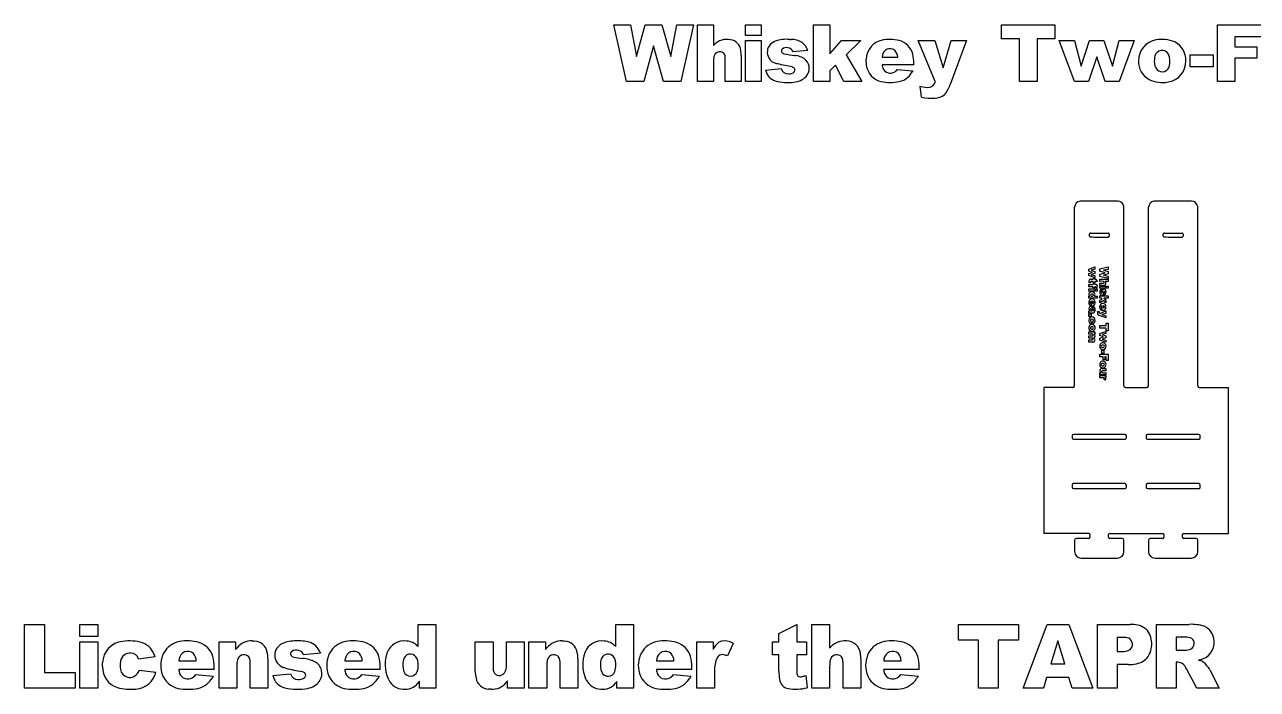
# Model space of a CAD drawing. Extents: x -9.5 to 58.6, y 17.9 to 45.8.
# Drawn here: x -9.47 to 15.56, y 18.28 to 31.77 of the extents above; entities that cross this region are included whole.
import ezdxf

# ---------------------------------------------------------------- set-up
doc = ezdxf.new("R2010")
doc.units = 0
doc.linetypes.add('0', pattern=[0])
doc.layers.add('1', color=7, linetype='0')

msp = doc.modelspace()

# ---------------------------------------------------------------- linework, layer by layer
at = {"layer": '1'}
for p, q in [((2.495214, 31.769754), (2.833591, 31.769754)), ((2.75175, 30.616129), (2.495214, 31.769754)), ((2.833591, 31.769754), (2.955563, 31.125269)), ((2.955563, 31.125269), (3.133407, 31.769754)), ((3.133407, 31.769754), (3.470996, 31.769754)), ((3.470996, 31.769754), (3.649627, 31.125269)), ((3.649627, 31.125269), (3.7716, 31.769754)), ((3.7716, 31.769754), (4.108401, 31.769754)), ((4.108401, 31.769754), (3.854226, 30.616129)), ((4.19571, 31.769754), (4.515987, 31.769754)), ((4.19571, 30.616129), (4.19571, 31.769754)), ((4.515987, 31.769754), (4.515987, 31.34482)), ((5.166731, 31.769754), (5.487008, 31.769754)), ((5.166731, 31.551779), (5.166731, 31.769754)), ((5.487008, 31.551779), (5.166731, 31.551779)), ((5.487008, 31.769754), (5.487008, 31.551779)), ((6.550059, 31.769754), (6.877419, 31.769754)), ((6.550059, 30.616129), (6.550059, 31.769754)), ((6.877419, 31.769754), (6.877419, 31.174845)), ((10.367687, 31.769754), (11.451277, 31.769754)), ((10.367687, 31.484892), (10.367687, 31.769754)), ((11.451277, 31.769754), (11.451277, 31.484892)), ((14.748314, 31.769754), (15.629665, 31.769754)), ((14.748314, 30.616129), (14.748314, 31.769754)), ((3.302595, 31.342459), (3.101143, 30.616129)), ((3.504833, 30.616129), (3.302595, 31.342459)), ((4.515987, 31.34482), (4.530493, 31.359381)), ((5.166731, 31.451838), (5.487008, 31.451838)), ((5.166731, 30.616129), (5.166731, 31.451838)), ((5.487008, 31.451838), (5.487008, 30.616129)), ((5.754297, 31.426607), (5.771668, 31.434286)), ((6.06756, 31.469973), (6.091509, 31.469027)), ((6.877419, 31.174845), (7.116642, 31.451838)), ((7.116642, 31.451838), (7.510889, 31.451838)), ((7.510889, 31.451838), (7.211073, 31.159105)), ((8.670732, 31.451838), (9.009109, 31.451838)), ((9.021699, 30.616129), (8.670732, 31.451838)), ((9.009109, 31.451838), (9.181444, 30.895487)), ((9.181444, 30.895487), (9.341188, 31.451838)), ((9.656744, 31.451838), (9.32545, 30.558683)), ((9.341188, 31.451838), (9.656744, 31.451838)), ((10.731243, 31.484892), (10.367687, 31.484892)), ((10.731243, 30.616129), (10.731243, 31.484892)), ((11.451277, 31.484892), (11.087719, 31.484892)), ((11.087719, 31.484892), (11.087719, 30.616129)), ((11.538586, 31.451838), (11.848631, 31.451838)), ((11.848631, 30.616129), (11.538586, 31.451838)), ((11.848631, 31.451838), (11.983194, 30.92539)), ((11.983194, 30.92539), (12.15317, 31.451838)), ((12.15317, 31.451838), (12.441969, 31.451838)), ((12.441969, 31.451838), (12.61824, 30.92539)), ((12.61824, 30.92539), (12.752802, 31.451838)), ((12.752802, 31.451838), (13.06049, 31.451838)), ((13.06049, 31.451838), (12.752802, 30.616129)), ((15.629665, 31.521875), (15.106363, 31.521875)), ((15.106363, 31.521875), (15.106363, 31.320425)), ((15.106363, 31.320425), (15.553333, 31.320425)), ((15.553333, 31.320425), (15.553333, 31.087496)), ((4.757572, 30.616129), (4.757572, 31.075693)), ((5.079422, 31.147303), (5.079422, 30.616129)), ((5.936669, 31.185122), (5.948006, 31.181337)), ((6.434421, 31.24724), (6.13067, 31.217337)), ((6.169925, 31.145643), (6.192882, 31.141298)), ((7.211073, 31.159105), (7.528202, 30.616129)), ((7.615511, 31.032412), (7.616152, 31.060022)), ((7.944383, 31.126066), (7.942082, 31.107954)), ((7.942082, 31.107954), (8.257638, 31.107954)), ((7.947345, 31.143023), (7.944383, 31.126066)), ((12.29875, 31.118975), (12.135071, 30.616129)), ((12.467937, 30.616129), (12.29875, 31.118975)), ((14.195148, 31.160681), (14.661005, 31.160681)), ((14.195148, 30.912802), (14.195148, 31.160681)), ((14.661005, 31.160681), (14.661005, 30.912802)), ((15.553333, 31.087496), (15.106363, 31.087496)), ((15.106363, 31.087496), (15.106363, 30.616129)), ((4.515987, 31.017462), (4.515987, 30.616129)), ((5.574317, 30.847483), (5.892233, 30.87739)), ((5.790547, 30.981939), (5.776217, 30.986555)), ((5.806562, 30.977255), (5.790547, 30.981939)), ((5.824262, 30.972498), (5.806562, 30.977255)), ((6.125198, 30.907583), (6.114685, 30.911226)), ((6.997817, 30.951361), (6.877419, 30.833323)), ((6.877419, 30.833323), (6.877419, 30.616129)), ((7.167006, 30.616129), (6.997817, 30.951361)), ((7.616028, 31.007666), (7.615511, 31.032412)), ((8.583424, 30.954508), (7.941297, 30.954508)), ((7.941297, 30.954508), (7.943841, 30.935843)), ((7.943841, 30.935843), (7.947149, 30.918406)), ((8.249769, 30.86165), (8.565324, 30.832533)), ((8.565324, 30.832533), (8.551913, 30.810228)), ((14.661005, 30.912802), (14.195148, 30.912802)), ((3.101143, 30.616129), (2.75175, 30.616129)), ((3.854226, 30.616129), (3.504833, 30.616129)), ((4.515987, 30.616129), (4.19571, 30.616129)), ((5.079422, 30.616129), (4.757572, 30.616129)), ((5.487008, 30.616129), (5.166731, 30.616129)), ((6.877419, 30.616129), (6.550059, 30.616129)), ((7.528202, 30.616129), (7.167006, 30.616129)), ((9.008838, 30.585245), (9.015434, 30.600046)), ((9.015434, 30.600046), (9.021699, 30.616129)), ((11.087719, 30.616129), (10.731243, 30.616129)), ((12.135071, 30.616129), (11.848631, 30.616129)), ((12.752802, 30.616129), (12.467937, 30.616129)), ((15.106363, 30.616129), (14.748314, 30.616129)), ((8.741555, 30.295855), (8.716373, 30.519339)), ((12.17026, 27.540768), (12.351195, 27.540768)), ((12.351195, 27.540768), (12.532134, 27.540768)), ((13.67026, 27.540768), (13.851195, 27.540768)), ((13.851195, 27.540768), (14.032134, 27.540768)), ((12.151198, 27.479832), (12.151198, 27.521702)), ((12.551196, 27.521702), (12.551196, 27.479832)), ((13.651198, 27.479832), (13.651198, 27.521702)), ((14.051196, 27.521702), (14.051196, 27.479832)), ((12.142169, 26.808167), (12.26295, 26.852974)), ((12.142169, 26.766769), (12.142169, 26.808167)), ((12.26295, 26.808167), (12.186862, 26.788719)), ((12.186862, 26.788719), (12.26295, 26.764153)), ((12.26295, 26.852974), (12.26295, 26.808167)), ((12.363273, 26.815903), (12.530002, 26.852982)), ((12.363273, 26.765404), (12.363273, 26.815903)), ((12.530002, 26.80407), (12.436858, 26.786446)), ((12.436858, 26.786446), (12.530002, 26.760742)), ((12.530002, 26.852982), (12.530002, 26.80407)), ((12.214839, 26.743118), (12.142169, 26.766769)), ((12.142169, 26.718658), (12.214839, 26.743118)), ((12.142169, 26.67749), (12.142169, 26.718658)), ((12.26295, 26.633026), (12.142169, 26.67749)), ((12.175147, 26.533173), (12.143191, 26.529762)), ((12.173854, 26.537521), (12.175147, 26.533173)), ((12.229171, 26.556946), (12.186294, 26.556946)), ((12.186633, 26.603348), (12.229171, 26.603348)), ((12.26295, 26.722412), (12.186862, 26.696938)), ((12.186862, 26.696938), (12.26295, 26.67749)), ((12.229171, 26.603348), (12.229171, 26.620407)), ((12.229171, 26.620407), (12.26295, 26.620407)), ((12.229171, 26.531471), (12.229171, 26.556946)), ((12.26295, 26.764153), (12.26295, 26.722412)), ((12.26295, 26.67749), (12.26295, 26.633026)), ((12.26295, 26.620407), (12.26295, 26.603348)), ((12.26295, 26.603348), (12.285125, 26.603348)), ((12.308894, 26.556946), (12.26295, 26.556946)), ((12.26295, 26.556946), (12.26295, 26.531471)), ((12.285125, 26.603348), (12.308894, 26.556946)), ((12.468246, 26.73629), (12.363273, 26.765404)), ((12.363273, 26.707062), (12.468246, 26.73629)), ((12.363273, 26.656563), (12.363273, 26.707062)), ((12.530002, 26.619835), (12.363273, 26.656563)), ((12.363273, 26.560921), (12.363273, 26.607216)), ((12.363273, 26.607216), (12.530002, 26.607216)), ((12.530002, 26.711952), (12.436858, 26.686134)), ((12.436858, 26.686134), (12.530002, 26.66851)), ((12.530002, 26.560921), (12.468589, 26.560921)), ((12.530002, 26.760742), (12.530002, 26.711952)), ((12.530002, 26.66851), (12.530002, 26.619835)), ((12.530002, 26.607216), (12.530002, 26.560921)), ((12.142169, 26.453461), (12.142169, 26.499855)), ((12.142169, 26.499855), (12.229056, 26.499855)), ((12.229056, 26.453461), (12.142169, 26.453461)), ((12.142169, 26.362595), (12.142169, 26.408882)), ((12.142169, 26.408882), (12.26295, 26.408882)), ((12.26295, 26.362595), (12.142169, 26.362595)), ((12.229056, 26.499855), (12.229056, 26.517143)), ((12.229056, 26.517143), (12.26295, 26.517143)), ((12.229056, 26.431396), (12.229056, 26.453461)), ((12.26295, 26.431396), (12.229056, 26.431396)), ((12.26295, 26.531471), (12.229171, 26.531471)), ((12.26295, 26.517143), (12.26295, 26.499855)), ((12.26295, 26.453461), (12.26295, 26.431396)), ((12.26295, 26.408882), (12.26295, 26.362595)), ((12.277392, 26.362595), (12.277392, 26.408882)), ((12.277392, 26.408882), (12.308894, 26.408882)), ((12.308894, 26.362595), (12.277392, 26.362595)), ((12.308894, 26.421501), (12.280917, 26.42662)), ((12.308894, 26.408882), (12.308894, 26.362595)), ((12.363273, 26.479492), (12.363273, 26.526009)), ((12.363273, 26.526009), (12.429694, 26.526009)), ((12.44004, 26.479492), (12.363273, 26.479492)), ((12.363273, 26.420586), (12.363273, 26.466873)), ((12.363273, 26.466873), (12.484057, 26.466873)), ((12.484057, 26.420586), (12.363273, 26.420586)), ((12.396708, 26.407967), (12.401031, 26.362022)), ((12.450061, 26.360947), (12.447825, 26.359428)), ((12.454486, 26.283661), (12.45016, 26.32756)), ((12.484057, 26.466873), (12.484057, 26.420586)), ((12.4985, 26.420586), (12.4985, 26.466873)), ((12.4985, 26.466873), (12.530002, 26.466873)), ((12.530002, 26.420586), (12.4985, 26.420586)), ((12.530002, 26.466873), (12.530002, 26.420586)), ((12.142169, 26.217026), (12.142169, 26.260353)), ((12.142169, 26.260353), (12.160022, 26.260353)), ((12.308894, 26.217026), (12.142169, 26.217026)), ((12.177649, 26.11274), (12.173442, 26.067131)), ((12.19107, 26.064514), (12.19107, 26.157326)), ((12.213248, 26.157211), (12.213248, 26.111603)), ((12.223826, 26.004021), (12.228488, 26.048256)), ((12.251121, 26.263771), (12.308894, 26.263771)), ((12.308894, 26.263771), (12.308894, 26.217026)), ((12.363273, 26.219643), (12.363273, 26.266953)), ((12.363273, 26.266953), (12.530002, 26.266953)), ((12.394664, 26.219643), (12.363273, 26.219643)), ((12.363273, 26.177788), (12.411723, 26.20224)), ((12.363273, 26.125587), (12.363273, 26.177788)), ((12.441749, 26.171417), (12.363273, 26.125587)), ((12.411723, 26.20224), (12.394664, 26.219643)), ((12.412177, 25.973076), (12.412177, 26.06588)), ((12.434356, 26.065765), (12.434356, 26.020164)), ((12.484057, 26.12809), (12.441749, 26.171417)), ((12.530002, 26.219635), (12.444022, 26.219635)), ((12.444022, 26.219635), (12.484057, 26.185066)), ((12.484057, 26.185066), (12.484057, 26.12809)), ((12.530002, 26.266953), (12.530002, 26.219635)), ((12.142169, 25.912804), (12.142169, 25.956253)), ((12.142169, 25.850716), (12.142169, 25.900192)), ((12.142169, 25.900192), (12.188567, 25.900192)), ((12.188567, 25.850716), (12.142169, 25.850716)), ((12.22121, 25.91861), (12.167869, 25.91861)), ((12.177539, 26.005501), (12.17493, 26.005257)), ((12.188567, 25.900192), (12.188567, 25.850716)), ((12.315867, 25.941139), (12.316401, 25.945686)), ((12.316401, 25.945686), (12.316985, 25.950226)), ((12.316985, 25.950226), (12.349284, 25.953865)), ((12.484057, 25.817955), (12.354972, 25.865837)), ((12.363273, 25.909737), (12.484057, 25.960457)), ((12.398757, 26.021301), (12.394549, 25.975693)), ((12.484057, 25.911552), (12.403647, 25.88665)), ((12.403647, 25.88665), (12.484057, 25.863564)), ((12.484057, 25.960457), (12.484057, 25.911552)), ((12.484057, 25.863564), (12.484057, 25.817955)), ((12.142169, 25.488052), (12.142169, 25.534454)), ((12.142169, 25.534454), (12.26295, 25.534454)), ((12.189364, 25.742455), (12.18436, 25.698441)), ((12.224166, 25.700829), (12.218368, 25.744385)), ((12.233768, 25.704407), (12.224166, 25.700829)), ((12.242545, 25.709702), (12.233768, 25.704407)), ((12.26295, 25.534454), (12.26295, 25.491234)), ((12.363273, 25.611145), (12.363273, 25.662666)), ((12.363273, 25.662666), (12.488833, 25.662666)), ((12.488833, 25.611145), (12.363273, 25.611145)), ((12.363273, 25.501175), (12.484057, 25.545982)), ((12.484057, 25.545982), (12.484057, 25.501175)), ((12.488833, 25.662666), (12.488833, 25.71521)), ((12.488833, 25.71521), (12.530002, 25.71521)), ((12.488833, 25.558601), (12.488833, 25.611145)), ((12.530002, 25.558601), (12.488833, 25.558601)), ((12.530002, 25.71521), (12.530002, 25.558601)), ((12.203807, 25.488052), (12.142169, 25.488052)), ((12.142169, 25.408897), (12.142169, 25.455292)), ((12.142169, 25.455292), (12.208701, 25.455292)), ((12.20449, 25.408897), (12.142169, 25.408897)), ((12.142169, 25.329514), (12.142169, 25.375916)), ((12.142169, 25.375916), (12.210975, 25.375916)), ((12.218028, 25.329514), (12.142169, 25.329514)), ((12.209002, 25.487846), (12.203807, 25.488052)), ((12.26295, 25.491234), (12.245322, 25.491234)), ((12.363273, 25.459778), (12.363273, 25.501175)), ((12.435946, 25.436119), (12.363273, 25.459778)), ((12.363273, 25.411667), (12.435946, 25.436119)), ((12.363273, 25.370499), (12.363273, 25.411667)), ((12.484057, 25.326027), (12.363273, 25.370499)), ((12.484057, 25.501175), (12.407969, 25.481728)), ((12.407969, 25.481728), (12.484057, 25.457161)), ((12.484057, 25.415421), (12.407969, 25.389946)), ((12.407969, 25.389946), (12.484057, 25.370499)), ((12.484057, 25.457161), (12.484057, 25.415421)), ((12.484057, 25.370499), (12.484057, 25.326027)), ((12.363273, 25.03035), (12.363273, 25.0821)), ((12.363273, 25.0821), (12.530002, 25.0821)), ((12.431396, 25.03035), (12.363273, 25.03035)), ((12.40615, 25.094711), (12.40615, 25.162041)), ((12.40615, 25.162041), (12.441974, 25.162041)), ((12.441974, 25.094711), (12.40615, 25.094711)), ((12.431396, 24.965752), (12.431396, 25.03035)), ((12.441974, 25.162041), (12.441974, 25.094711)), ((12.494178, 25.03035), (12.46506, 25.03035)), ((12.46506, 25.03035), (12.46506, 24.965752)), ((12.494178, 24.95472), (12.494178, 25.03035)), ((12.530002, 25.0821), (12.530002, 24.95472)), ((12.407172, 24.790733), (12.484057, 24.790733)), ((12.46506, 24.965752), (12.431396, 24.965752)), ((12.484057, 24.790733), (12.484057, 24.744217)), ((12.530002, 24.95472), (12.494178, 24.95472)), ((12.363273, 24.66301), (12.363273, 24.70623)), ((12.363273, 24.70623), (12.382834, 24.70623)), ((12.484057, 24.66301), (12.363273, 24.66301)), ((12.363273, 24.650391), (12.484057, 24.650398)), ((12.363273, 24.603882), (12.363273, 24.650391)), ((12.382834, 24.70623), (12.374877, 24.712685)), ((12.484057, 24.744217), (12.417636, 24.744217)), ((12.480418, 24.555313), (12.447436, 24.569649)), ((12.484057, 24.607063), (12.464267, 24.607063)), ((12.484057, 24.709297), (12.484057, 24.66301)), ((12.484057, 24.650398), (12.484057, 24.607063)), ((11.601283, 24.406685), (11.226283, 24.406685)), ((11.226283, 24.406685), (11.226383, 21.444977)), ((11.81404, 24.406685), (11.601283, 24.406685)), ((14.976183, 21.444977), (14.976283, 24.406685)), ((11.801212, 23.428551), (11.801212, 23.383842)), ((12.873573, 23.4562), (11.828857, 23.456192)), ((11.828857, 23.356201), (12.873573, 23.356201)), ((12.901215, 23.383842), (12.901215, 23.428551)), ((13.301212, 23.428551), (13.301212, 23.383842)), ((14.373573, 23.4562), (13.328857, 23.456192)), ((13.328857, 23.356201), (14.373573, 23.356201)), ((14.401215, 23.383842), (14.401215, 23.428551)), ((11.801212, 22.428551), (11.801212, 22.383842)), ((12.873573, 22.4562), (11.828857, 22.456192)), ((11.828857, 22.356201), (12.873573, 22.356201)), ((12.901215, 22.383842), (12.901215, 22.428551)), ((13.301212, 22.428551), (13.301212, 22.383842)), ((14.373573, 22.4562), (13.328857, 22.456192)), ((13.328857, 22.356201), (14.373573, 22.356201)), ((14.401215, 22.383842), (14.401215, 22.428551)), ((11.849857, 21.309605), (11.849854, 21.077991)), ((12.139866, 21.346703), (11.886166, 21.345913)), ((12.161297, 21.423477), (12.161297, 21.368202)), ((12.541298, 21.368202), (12.541298, 21.423477)), ((12.562733, 21.444977), (13.101383, 21.444977)), ((12.816429, 21.345913), (12.562733, 21.346703)), ((12.852741, 21.077991), (12.852737, 21.309605)), ((13.101383, 21.444977), (13.639862, 21.444977)), ((13.349857, 21.309605), (13.349854, 21.077991)), ((13.639866, 21.346703), (13.386166, 21.345913)), ((13.661297, 21.423477), (13.661297, 21.368202)), ((14.041298, 21.368202), (14.041298, 21.423477)), ((14.062733, 21.444977), (14.601183, 21.444977)), ((14.316429, 21.345913), (14.062733, 21.346703)), ((14.352741, 21.077991), (14.352737, 21.309605)), ((14.601183, 21.444977), (14.976183, 21.444977)), ((11.982868, 20.944977), (12.719727, 20.944977)), ((13.482868, 20.944977), (14.219727, 20.944977)), ((-9.469418, 19.601137), (-9.069152, 19.601137)), ((-9.469418, 18.305796), (-9.469418, 19.601137)), ((-9.069152, 19.601137), (-9.069152, 18.624771)), ((-8.346419, 19.601137), (-7.986798, 19.601137)), ((-8.346419, 19.356384), (-8.346419, 19.601137)), ((-7.986798, 19.601137), (-7.986798, 19.356384)), ((-1.480309, 19.152275), (-1.480309, 19.601137)), ((-1.480309, 19.601137), (-1.117153, 19.601137)), ((-1.117153, 19.601137), (-1.117153, 18.305796)), ((2.531498, 19.152275), (2.531498, 19.601137)), ((2.531498, 19.601137), (2.894653, 19.601137)), ((2.894653, 19.601137), (2.894653, 18.305796)), ((5.847036, 19.416468), (6.207541, 19.601137)), ((6.207541, 19.601137), (6.207541, 19.244167)), ((6.516752, 19.601137), (6.876373, 19.601137)), ((6.516752, 18.305796), (6.516752, 19.601137)), ((6.876373, 19.601137), (6.876373, 19.124001)), ((9.492153, 19.601137), (10.708858, 19.601137)), ((9.492153, 19.281279), (9.492153, 19.601137)), ((10.708858, 19.601137), (10.708858, 19.281279)), ((10.806889, 18.305796), (11.293747, 19.601137)), ((11.293747, 19.601137), (11.73024, 19.601137)), ((11.73024, 19.601137), (12.217098, 18.305796)), ((12.315136, 19.601137), (12.98048, 19.601137)), ((12.315136, 18.305796), (12.315136, 19.601137)), ((13.512356, 18.305796), (13.512356, 19.601137)), ((13.512356, 19.601137), (14.179466, 19.601137)), ((-7.986798, 19.356384), (-8.346419, 19.356384)), ((5.847036, 19.244167), (5.847036, 19.416468)), ((9.900372, 19.281279), (9.492153, 19.281279)), ((9.900372, 18.305796), (9.900372, 19.281279)), ((10.708858, 19.281279), (10.300636, 19.281279)), ((10.300636, 19.281279), (10.300636, 18.305796)), ((12.831154, 19.337828), (12.717171, 19.337828)), ((12.717171, 19.337828), (12.717171, 19.048895)), ((14.090221, 19.339596), (13.914387, 19.339596)), ((13.914387, 19.339596), (13.914387, 19.076286)), ((-8.346419, 19.244167), (-7.986798, 19.244167)), ((-8.346419, 18.305796), (-8.346419, 19.244167)), ((-7.986798, 19.244167), (-7.986798, 18.305796)), ((-5.520832, 19.244167), (-5.185951, 19.244167)), ((-5.520832, 18.305796), (-5.520832, 19.244167)), ((-5.185951, 19.244167), (-5.185951, 19.091307)), ((-5.185951, 19.091307), (-5.170914, 19.109505)), ((-5.170914, 19.109505), (-5.155838, 19.126633)), ((-4.846653, 19.265375), (-4.82004, 19.264641)), ((-4.82004, 19.264641), (-4.7945, 19.262438)), ((-3.472841, 19.034386), (-3.464764, 19.014435)), ((-0.318874, 18.646862), (-0.318874, 19.244167)), ((-0.318874, 19.244167), (0.042513, 19.244167)), ((0.042513, 19.244167), (0.042513, 18.728151)), ((0.313774, 18.792654), (0.313774, 19.244167)), ((0.313774, 19.244167), (0.673395, 19.244167)), ((0.673395, 19.244167), (0.673395, 18.305796)), ((0.771431, 19.244167), (1.106312, 19.244167)), ((0.771431, 18.305796), (0.771431, 19.244167)), ((1.106312, 19.244167), (1.106312, 19.091307)), ((1.106312, 19.091307), (1.121349, 19.109505)), ((1.121349, 19.109505), (1.136425, 19.126633)), ((1.44561, 19.265375), (1.472223, 19.264641)), ((1.472223, 19.264641), (1.497763, 19.262438)), ((4.177536, 19.244167), (4.514185, 19.244167)), ((4.177536, 18.305796), (4.177536, 19.244167)), ((4.514185, 19.244167), (4.514185, 19.090424)), ((4.916218, 19.215893), (4.804886, 18.959652)), ((5.714497, 18.981741), (5.714497, 19.244167)), ((5.714497, 19.244167), (5.847036, 19.244167)), ((6.207541, 19.244167), (6.405464, 19.244167)), ((6.405464, 19.244167), (6.405464, 18.981741)), ((6.876373, 19.124001), (6.892658, 19.140352)), ((11.507576, 19.265375), (11.365318, 18.799723)), ((11.650719, 18.799723), (11.507576, 19.265375)), ((12.717171, 19.048895), (12.815247, 19.048895)), ((13.914387, 19.076286), (14.083153, 19.076286)), ((-7.888763, 18.770563), (-7.888355, 18.796509)), ((-7.888355, 18.796509), (-7.887128, 18.821651)), ((-6.82227, 18.942863), (-7.160686, 18.8978)), ((-6.336411, 18.878374), (-6.338992, 18.85804)), ((-6.338992, 18.85804), (-5.984673, 18.85804)), ((-6.333083, 18.897413), (-6.336411, 18.878374)), ((-4.88995, 18.821812), (-4.890459, 18.843094)), ((-4.88995, 18.305796), (-4.88995, 18.821812)), ((-4.528561, 18.902218), (-4.528561, 18.305796)), ((-3.464764, 19.014435), (-3.805828, 18.980858)), ((-2.965649, 18.878374), (-2.968229, 18.85804)), ((-2.968229, 18.85804), (-2.613911, 18.85804)), ((-2.96232, 18.897413), (-2.965649, 18.878374)), ((1.402313, 18.821812), (1.401802, 18.843094)), ((1.402313, 18.305796), (1.402313, 18.821812)), ((1.763702, 18.902218), (1.763702, 18.305796)), ((2.524899, 18.864727), (2.519695, 18.883038)), ((2.528946, 18.84503), (2.524899, 18.864727)), ((2.531836, 18.823952), (2.528946, 18.84503)), ((2.533571, 18.801485), (2.531836, 18.823952)), ((2.534149, 18.777634), (2.533571, 18.801485)), ((3.361959, 18.878374), (3.359377, 18.85804)), ((3.359377, 18.85804), (3.713697, 18.85804)), ((3.365286, 18.897413), (3.361959, 18.878374)), ((4.770695, 18.972635), (4.755224, 18.977503)), ((4.787249, 18.966684), (4.770695, 18.972635)), ((4.804886, 18.959652), (4.787249, 18.966684)), ((5.847036, 18.981741), (5.714497, 18.981741)), ((5.847036, 18.651279), (5.847036, 18.981741)), ((6.405464, 18.981741), (6.207541, 18.981741)), ((6.207541, 18.981741), (6.207541, 18.648628)), ((7.147635, 18.821812), (7.147123, 18.843094)), ((7.147635, 18.305796), (7.147635, 18.821812)), ((7.509024, 18.902218), (7.509024, 18.305796)), ((7.97633, 18.878374), (7.973749, 18.85804)), ((7.973749, 18.85804), (8.328068, 18.85804)), ((7.979658, 18.897413), (7.97633, 18.878374)), ((11.365318, 18.799723), (11.650719, 18.799723)), ((12.936298, 18.786469), (12.717171, 18.786469)), ((12.717171, 18.786469), (12.717171, 18.305796)), ((13.914387, 18.831532), (13.914387, 18.305796)), ((14.39027, 18.882725), (14.368553, 18.87748)), ((14.368553, 18.87748), (14.38821, 18.870663)), ((-9.069152, 18.624771), (-8.444453, 18.624771)), ((-8.444453, 18.624771), (-8.444453, 18.305796)), ((-7.888357, 18.743368), (-7.888763, 18.770563)), ((-7.506562, 18.63125), (-7.497769, 18.614462)), ((-7.145664, 18.672485), (-6.803716, 18.633608)), ((-5.618866, 18.68574), (-6.339875, 18.68574)), ((-6.339875, 18.68574), (-6.337018, 18.664782)), ((-6.337018, 18.664782), (-6.333303, 18.645205)), ((-5.993507, 18.581474), (-5.639189, 18.548784)), ((-5.654247, 18.523741), (-5.669859, 18.500019)), ((-5.639189, 18.548784), (-5.654247, 18.523741)), ((-5.161211, 18.756426), (-5.161211, 18.305796)), ((-4.430527, 18.565571), (-4.073557, 18.599148)), ((-4.203825, 18.721725), (-4.218023, 18.726826)), ((-4.187733, 18.716543), (-4.203825, 18.721725)), ((-4.16975, 18.711283), (-4.187733, 18.716543)), ((-4.073557, 18.599148), (-4.066885, 18.581709)), ((-3.823776, 18.637142), (-3.838591, 18.641449)), ((-3.811974, 18.633055), (-3.823776, 18.637142)), ((-2.248104, 18.68574), (-2.969114, 18.68574)), ((-2.969114, 18.68574), (-2.966255, 18.664782)), ((-2.966255, 18.664782), (-2.962542, 18.645205)), ((-2.622747, 18.581474), (-2.268427, 18.548784)), ((-2.283485, 18.523741), (-2.299097, 18.500019)), ((-2.268427, 18.548784), (-2.283485, 18.523741)), ((0.042513, 18.728151), (0.043026, 18.706861)), ((1.131052, 18.756426), (1.131052, 18.305796)), ((4.079502, 18.68574), (3.358494, 18.68574)), ((3.358494, 18.68574), (3.361351, 18.664782)), ((3.361351, 18.664782), (3.365065, 18.645205)), ((3.704861, 18.581474), (4.059179, 18.548784)), ((4.044121, 18.523741), (4.028509, 18.500019)), ((4.059179, 18.548784), (4.044121, 18.523741)), ((4.538923, 18.620354), (4.538923, 18.305796)), ((6.39221, 18.562037), (6.418718, 18.313747)), ((6.876373, 18.756426), (6.876373, 18.305796)), ((8.693872, 18.68574), (7.972864, 18.68574)), ((7.972864, 18.68574), (7.975721, 18.664782)), ((7.975721, 18.664782), (7.979437, 18.645205)), ((8.319231, 18.581474), (8.673552, 18.548784)), ((8.658495, 18.523741), (8.642881, 18.500019)), ((8.673552, 18.548784), (8.658495, 18.523741)), ((14.334091, 18.305796), (14.120262, 18.701643)), ((14.592983, 18.68132), (14.786491, 18.305796)), ((-8.444453, 18.305796), (-9.469418, 18.305796)), ((-7.986798, 18.305796), (-8.346419, 18.305796)), ((-5.161211, 18.305796), (-5.520832, 18.305796)), ((-4.528561, 18.305796), (-4.88995, 18.305796)), ((-2.077635, 18.476727), (-2.090206, 18.501011)), ((-1.469358, 18.425592), (-1.484606, 18.408083)), ((-1.453802, 18.444519), (-1.469358, 18.425592)), ((-1.453802, 18.305796), (-1.453802, 18.444519)), ((-1.117153, 18.305796), (-1.453802, 18.305796)), ((-0.028126, 18.285324), (-0.053528, 18.287527)), ((-0.001667, 18.28459), (-0.028126, 18.285324)), ((0.322599, 18.439579), (0.307537, 18.422464)), ((0.337633, 18.457773), (0.322599, 18.439579)), ((0.337633, 18.305796), (0.337633, 18.457773)), ((0.673395, 18.305796), (0.337633, 18.305796)), ((1.131052, 18.305796), (0.771431, 18.305796)), ((1.763702, 18.305796), (1.402313, 18.305796)), ((1.934174, 18.476727), (1.921602, 18.501011)), ((2.54245, 18.425592), (2.527201, 18.408083)), ((2.558006, 18.444519), (2.54245, 18.425592)), ((2.558006, 18.305796), (2.558006, 18.444519)), ((2.894653, 18.305796), (2.558006, 18.305796)), ((4.538923, 18.305796), (4.177536, 18.305796)), ((6.876373, 18.305796), (6.516752, 18.305796)), ((7.509024, 18.305796), (7.147635, 18.305796)), ((10.300636, 18.305796), (9.900372, 18.305796)), ((11.215992, 18.305796), (10.806889, 18.305796)), ((11.278728, 18.519625), (11.215992, 18.305796)), ((11.734661, 18.519625), (11.278728, 18.519625)), ((11.798279, 18.305796), (11.734661, 18.519625)), ((12.217098, 18.305796), (11.798279, 18.305796)), ((12.717171, 18.305796), (12.315136, 18.305796)), ((13.914387, 18.305796), (13.512356, 18.305796)), ((14.786491, 18.305796), (14.334091, 18.305796))]:
    msp.add_line(p, q, dxfattribs=at)
for centre, radius, start, end in [((4.791915, 31.11376), 0.358708, 78.143376, 136.78503), ((4.8248, 31.220446), 0.247755, 6.269866, 80.51748), ((5.843391, 31.210474), 0.233778, 112.40238, -106.698838), ((6.006534, 30.73144), 0.74105, 85.276293, 108.477744), ((5.996947, 31.164906), 0.138419, 76.469088, 127.840565), ((6.024693, 31.19018), 0.109401, 14.372884, 87.568892), ((6.102362, 31.055513), 0.413656, 58.854704, 91.503468), ((6.121635, 31.143749), 0.329461, 18.307765, 53.780185), ((8.025603, 31.055269), 0.409479, 97.929835, 179.334907), ((8.09512, 30.704636), 0.766624, 71.826078, 99.460562), ((8.193151, 31.076933), 0.383013, 6.098046, 68.386283), ((13.569529, 31.043314), 0.421894, 98.469975, -178.41194), ((13.625278, 30.821541), 0.64985, 66.683272, 100.452083), ((13.699205, 31.052731), 0.408962, -2.296303, 63.372446), ((4.915593, 31.028185), 0.399749, 166.33471, -178.462874), ((4.646293, 31.098886), 0.121475, 52.848515, 168.730686), ((4.603372, 31.092972), 0.155165, -6.393527, 41.460469), ((4.524364, 31.151499), 0.555074, -0.43314, 9.959839), ((5.948518, 31.236353), 0.052583, 133.937799, -103.022536), ((6.41504, 33.377293), 2.24507, -102.006716, -96.267995), ((6.148276, 30.775433), 0.368575, 46.653647, 83.048898), ((6.221482, 30.882513), 0.241307, -42.429983, 41.83648), ((8.102371, 31.12656), 0.155898, 52.564393, 173.938447), ((8.060081, 31.108067), 0.197557, -0.032637, 46.072017), ((7.67888, 30.984058), 0.905026, -1.871132, 8.486604), ((13.82021, 31.039421), 0.351419, 165.313668, -178.85708), ((13.626995, 31.100903), 0.149299, 27.969192, 169.341805), ((13.408709, 31.028654), 0.377947, -14.342498, 22.112512), ((5.857995, 30.903658), 0.289186, -168.798933, -107.438966), ((3.0975, 17.328909), 13.913402, 77.475642, 78.697964), ((6.026974, 30.909714), 0.138564, -166.509876, -83.879201), ((6.054392, 30.915571), 0.144186, -95.030957, -44.638909), ((6.110206, 30.850401), 0.059116, -37.687108, 75.308681), ((8.02576, 31.008549), 0.409734, -179.876505, -112.410119), ((8.104384, 30.942642), 0.159092, -171.237225, -65.946177), ((8.104122, 30.961529), 0.176603, -68.366701, -34.440607), ((8.200675, 31.007612), 0.4029, -84.252942, -29.334496), ((13.560287, 31.01965), 0.412664, 178.337465, -118.726246), ((13.70813, 31.011005), 0.240225, 174.887651, -139.381974), ((13.628683, 30.961876), 0.148637, -133.811445, -10.405527), ((13.690102, 31.021372), 0.418006, -82.13503, 2.052733), ((6.024052, 31.612444), 1.016594, -104.394556, -82.968823), ((6.123965, 30.985874), 0.383165, -86.329816, -43.999943), ((8.107053, 31.453493), 0.857288, -106.083215, -81.009607), ((8.8849, 30.630482), 0.131935, -76.723361, -20.051821), ((8.791036, 30.722996), 0.559104, -41.501068, -17.0907), ((13.629239, 31.202162), 0.606467, -116.150589, -78.774438), ((8.85476, 30.959524), 0.461426, -107.452243, -82.473583), ((8.959262, 31.622082), 1.343977, -99.322238, -87.832566), ((9.002543, 30.607746), 0.328767, -88.684563, -50.925924), ((-5226.172852, 27.599163), 5238.024155, -0.034604, 0.005095), ((11.9814, 28.060303), 0.130201, 98.920021, 177.947352), ((12.538321, -70.479828), 98.670444, 89.891437, 90.335115), ((12.721336, 28.060303), 0.130197, 9.236913, 88.266009), ((-1060.494019, 25.788643), 1073.346312, -0.071782, 0.122378), ((-5224.672852, 27.599163), 5238.024155, -0.034604, 0.005095), ((13.4814, 28.060303), 0.130201, 98.920021, 177.947352), ((14.038321, -70.479828), 98.670444, 89.891437, 90.335115), ((14.221336, 28.060303), 0.130197, 9.236913, 88.266009), ((-1058.994019, 25.788643), 1073.346312, -0.071782, 0.122378), ((12.170259, 27.521708), 0.01906, 89.994264, -179.982794), ((12.532134, 27.521706), 0.019062, -0.011466, 89.999997), ((13.670259, 27.521708), 0.01906, 89.994264, -179.982794), ((14.032134, 27.521706), 0.019062, -0.011466, 89.999997), ((12.170253, 27.479824), 0.019054, 179.977054, -107.981522), ((12.441665, 64.218819), 36.758164, -90.432226, -89.858981), ((12.532136, 27.479826), 0.01906, -90.005731, 0.017201), ((13.670253, 27.479824), 0.019054, 179.977054, -107.981522), ((13.941665, 64.218819), 36.758164, -90.432226, -89.858981), ((14.032136, 27.479826), 0.01906, -90.005731, 0.017201), ((12.210815, 26.555258), 0.072271, 146.064165, -159.342628), ((12.179987, 26.547533), 0.056209, 83.20946, 121.216661), ((12.182753, 26.545517), 0.011965, 72.78546, -138.059974), ((12.394391, 26.253479), 0.309013, 82.850768, 95.779633), ((12.433517, 26.542841), 0.017261, -102.796967, 92.219628), ((12.442229, 26.524443), 0.045005, -92.788795, 54.147582), ((12.187754, 26.299913), 0.048312, 93.488992, -125.030561), ((12.194826, 26.283365), 0.021511, 70.866992, -67.956595), ((12.205814, 26.291452), 0.06045, 6.134859, 110.329004), ((12.209596, 26.283741), 0.021389, -108.245905, 111.155262), ((12.216334, 26.299126), 0.049598, -45.464288, -1.401479), ((12.273602, 26.460484), 0.040787, -22.716423, 105.13844), ((12.267772, 26.437254), 0.016908, -38.969702, 106.568621), ((11.965527, 26.467684), 0.346459, -7.66026, -3.798328), ((12.446701, 26.343027), 0.087646, 138.108105, -164.250191), ((12.400564, 26.318592), 0.038223, 179.0336, -38.86163), ((12.405804, 26.365015), 0.043904, 101.956023, 123.678673), ((12.407622, 26.341185), 0.021856, 107.554174, -118.58013), ((12.391905, 26.338102), 0.016949, -71.914739, 10.37982), ((12.47029, 26.34687), 0.061978, 117.997183, -174.709784), ((11.987444, 26.448936), 0.469002, -19.211426, -11.002273), ((12.449231, 26.365854), 0.036634, -5.152837, 102.670849), ((12.444871, 26.344238), 0.017496, -72.404524, 72.744345), ((12.427558, 26.339952), 0.0624, -64.435156, 21.245608), ((12.2092, 26.129871), 0.072215, 161.735173, -119.680402), ((12.199695, 26.003504), 0.060098, 131.576454, -135.335597), ((12.203118, 26.140997), 0.063545, -10.898453, 169.567015), ((12.174948, 26.016783), 0.035109, -4.496228, 115.537681), ((12.19064, 26.133142), 0.024187, 88.98334, -122.485743), ((12.203609, 26.125254), 0.062021, -101.664138, 3.446857), ((12.215372, 26.134407), 0.022903, -95.320786, 95.320786), ((12.219114, 26.002483), 0.046723, -8.096198, 78.426534), ((12.430307, 26.038433), 0.072215, 161.735173, -119.680402), ((12.424225, 26.049553), 0.063545, -10.893224, 169.561786), ((12.411741, 26.041702), 0.024181, 88.967285, -122.474828), ((12.424716, 26.033815), 0.062021, -101.664138, 3.446857), ((12.436476, 26.042965), 0.022899, -95.312167, 95.312167), ((12.2035, 25.776333), 0.063776, -0.10624, 179.845776), ((12.159672, 25.92889), 0.032482, 94.80499, 122.605241), ((12.164932, 25.871826), 0.046876, 86.408539, 119.05245), ((12.190666, 25.986618), 0.024393, 130.1744, -68.797972), ((12.195787, 25.767078), 0.025446, 78.777239, -104.619516), ((12.141401, 25.959845), 0.058227, 3.968946, 51.637847), ((12.208358, 25.767769), 0.025436, -66.82623, 107.426809), ((12.458696, 26.051062), 0.251489, -171.53254, -159.715465), ((12.220434, 25.970844), 0.05224, -89.149599, -65.075171), ((12.223085, 25.98164), 0.017767, -90.907279, 41.812327), ((12.220099, 25.986916), 0.017507, 22.03788, 77.708172), ((12.193091, 25.978933), 0.074246, -48.333456, 13.212285), ((12.366755, 25.91976), 0.055195, 157.211, -102.325968), ((12.374939, 25.937716), 0.030315, 147.809855, -112.634559), ((12.201698, 25.760147), 0.064096, 165.214648, -105.694684), ((12.202676, 25.620764), 0.064878, -17.236355, -172.732278), ((12.20179, 25.610598), 0.0635, 178.232258, -8.20105), ((12.194884, 25.616425), 0.024171, 72.056895, -70.921625), ((12.2098, 25.616573), 0.024038, -106.968356, 108.104259), ((12.188445, 25.767672), 0.079292, -46.977754, 6.185099), ((12.212086, 25.393263), 0.017383, -93.664568, 115.912726), ((12.213173, 25.471529), 0.016842, -105.397677, 104.33683), ((12.220754, 25.374769), 0.045337, -93.446573, 57.186419), ((12.217956, 25.452053), 0.047792, -55.0668, 55.0668), ((12.423781, 25.248358), 0.064878, -17.24329, -172.732491), ((12.422894, 25.238192), 0.0635, 178.232258, -8.207863), ((12.415989, 25.244019), 0.02417, 72.059046, -70.915215), ((12.430906, 25.244167), 0.024037, -106.966182, 108.110741), ((12.423782, 24.877048), 0.06488, -17.240932, -172.727585), ((12.422895, 24.866879), 0.063502, 178.234031, -8.202507), ((12.4044, 24.746174), 0.044644, 86.439848, -131.398235), ((12.415989, 24.872707), 0.024167, 72.05626, -70.912258), ((12.430909, 24.872856), 0.024035, -106.975359, 108.12005), ((12.386315, 24.230558), 0.374034, 84.027374, 93.53199), ((12.413714, 24.7274), 0.017268, 76.873987, -87.8351), ((12.452927, 25.015377), 0.307659, -97.200001, -84.192525), ((12.429622, 24.581577), 0.021439, -33.805993, 101.807794), ((12.454852, 24.575729), 0.032718, -38.609729, 73.276439), ((11.814039, 24.443928), 0.037243, -89.99853, -12.860127), ((12.888787, 24.444023), 0.037337, -179.847792, -103.178675), ((13.207662, 73.109955), 48.703386, -90.385146, -89.874851), ((13.314039, 24.443928), 0.037243, -89.99853, -12.860127), ((14.388787, 24.444023), 0.037337, -179.847792, -103.178675), ((14.788783, 91.326431), 66.920009, -90.349758, -89.839463), ((11.828856, 23.383844), 0.027644, -179.996042, -89.998021), ((11.828856, 23.428549), 0.027643, 89.998021, 179.996042), ((12.873558, 23.428543), 0.027657, 0.015806, 89.968386), ((12.873577, 23.383839), 0.027637, -90.007906, 0.007908), ((13.328856, 23.383844), 0.027644, -179.996042, -89.998021), ((13.328856, 23.428549), 0.027643, 89.998021, 179.996042), ((14.373558, 23.428543), 0.027657, 0.015806, 89.968386), ((14.373577, 23.383839), 0.027637, -90.007906, 0.007908), ((11.828856, 22.383844), 0.027644, -179.996042, -89.998021), ((11.828856, 22.428549), 0.027643, 89.998021, 179.996042), ((12.873558, 22.428543), 0.027657, 0.015806, 89.968386), ((12.873577, 22.383839), 0.027637, -90.007906, 0.007908), ((13.328856, 22.383844), 0.027644, -179.996042, -89.998021), ((13.328856, 22.428549), 0.027643, 89.998021, 179.996042), ((14.373558, 22.428543), 0.027657, 0.015806, 89.968386), ((14.373577, 22.383839), 0.027637, -90.007906, 0.007908), ((11.413883, -213.342682), 234.787734, 89.821217, 90.045754), ((11.888761, 21.307009), 0.038991, 93.81603, 176.182471), ((12.139798, 21.3682), 0.021499, -89.819535, 0.005083), ((12.139798, 21.423479), 0.021498, -0.005083, 71.858418), ((12.562804, 21.423471), 0.021506, 90.190559, 179.984751), ((12.562795, 21.368198), 0.021496, 179.989828, -90.165224), ((12.813834, 21.307009), 0.03899, 3.817524, 86.183965), ((13.388761, 21.307009), 0.038991, 93.81603, 176.182471), ((13.639806, 21.423487), 0.02149, -0.025425, 89.849982), ((13.639798, 21.3682), 0.021499, -89.819535, 0.005083), ((14.062804, 21.423471), 0.021506, 90.190559, 179.984751), ((14.062795, 21.368198), 0.021496, 179.989828, -90.165224), ((14.313834, 21.307009), 0.03899, 3.817524, 86.183965), ((11.982877, 21.077999), 0.133023, -179.996709, -90.003694), ((12.719718, 21.077999), 0.133022, -89.996301, -0.003286), ((13.482877, 21.077999), 0.133023, -179.996709, -90.003694), ((14.219718, 21.077999), 0.133022, -89.996301, -0.003286), ((13.005592, 19.095438), 0.506322, 58.49388, 92.842872), ((13.063907, 19.247026), 0.347859, 2.914137, 53.628991), ((14.220586, 18.718781), 0.883314, 72.763234, 92.668164), ((14.358221, 19.264738), 0.322521, 0.203304, 67.368065), ((12.843638, 19.038261), 0.299826, 69.434013, 92.386442), ((12.883635, 19.194025), 0.141002, -48.08641, 62.398519), ((14.112525, 19.074743), 0.26579, 64.125609, 94.813594), ((14.153843, 19.212547), 0.125881, -61.416421, 53.615573), ((-7.433649, 18.804911), 0.453788, 95.735272, 177.885802), ((-7.345168, 18.345528), 0.920679, 73.002799, 98.358077), ((-7.223373, 18.838648), 0.41442, 14.564694, 69.173492), ((-6.171244, 18.772367), 0.535799, 146.623719, -168.557441), ((-6.235326, 18.784946), 0.476009, 95.023487, 143.643358), ((-6.159235, 18.878759), 0.174846, 47.352981, 173.875602), ((-6.165707, 18.450827), 0.815927, 69.312555, 97.84015), ((-6.054702, 18.826748), 0.426015, 9.149296, 65.415426), ((-4.86418, 18.890554), 0.37523, 87.322795, 141.012106), ((-4.813442, 18.987865), 0.275225, 10.929918, 86.053596), ((-5.104076, 18.910749), 0.575579, -0.849303, 12.982022), ((-4.128712, 18.973341), 0.262195, 112.354712, -109.915169), ((-3.980324, 18.618704), 0.646623, 88.484029, 112.563316), ((-4.009636, 19.002916), 0.059896, 121.92067, -103.541931), ((-3.952178, 18.890408), 0.186081, 75.073905, 118.618178), ((-3.910949, 18.31699), 0.94955, 76.357516, 93.155455), ((-3.921528, 18.952295), 0.119173, 13.867213, 81.663437), ((-3.785637, 18.922548), 0.332188, 19.674044, 72.723866), ((-2.800483, 18.772369), 0.535797, 146.623875, -168.557196), ((-2.864562, 18.784941), 0.476015, 95.023741, 143.642991), ((-2.788473, 18.878761), 0.174845, 47.352443, 173.876207), ((-2.794945, 18.450825), 0.815929, 69.312571, 97.840165), ((-2.68394, 18.826748), 0.426015, 9.149291, 65.415397), ((-1.437069, 18.787586), 0.713241, 160.104379, -156.309688), ((-1.759928, 18.892366), 0.374167, 82.82872, 158.366854), ((-1.737252, 18.914034), 0.350398, 42.837064, 86.067076), ((1.428083, 18.890554), 0.37523, 87.322795, 141.012106), ((1.478823, 18.987869), 0.275221, 10.929298, 86.053987), ((1.188357, 18.910759), 0.575409, -0.850504, 12.984955), ((2.574724, 18.787588), 0.713229, 160.104171, -156.309071), ((2.251878, 18.892366), 0.374167, 82.82872, 158.366854), ((2.274559, 18.914045), 0.350387, 42.836249, 86.067764), ((3.527113, 18.772369), 0.535787, 146.62316, -168.556978), ((3.463046, 18.784941), 0.476015, 95.023741, 143.642991), ((3.539134, 18.878759), 0.174846, 47.352981, 173.875602), ((3.532663, 18.450838), 0.815916, 69.312365, 97.840293), ((3.643676, 18.826756), 0.426004, 9.148497, 65.416224), ((4.823067, 18.967667), 0.332382, 125.983973, 158.325976), ((4.748352, 19.003523), 0.262441, 66.057339, 117.351684), ((4.676831, 18.763756), 0.511599, 62.100709, 69.636263), ((7.181839, 18.871847), 0.394614, 84.488981, 137.123162), ((7.219413, 18.982563), 0.282074, 6.547802, 89.934329), ((8.141483, 18.772369), 0.535787, 146.62316, -168.556978), ((8.077416, 18.784941), 0.476015, 95.02377, 143.643008), ((8.153504, 18.878763), 0.174844, 47.352134, 173.876779), ((8.147032, 18.450815), 0.815938, 69.312714, 97.839974), ((8.258039, 18.826748), 0.426015, 9.149296, 65.415426), ((12.837056, 19.309528), 0.261544, -94.783314, -57.437297), ((12.954975, 19.199053), 0.46104, -32.334933, 8.187559), ((14.038921, 19.647421), 0.572845, -85.571576, -72.196631), ((14.325811, 19.233273), 0.356424, -79.580821, 5.249447), ((-7.142669, 18.768591), 0.388948, 167.28134, -159.322481), ((-7.33357, 18.829367), 0.190136, 83.36739, 172.488189), ((-7.308638, 18.86717), 0.151089, 11.69655, 91.126611), ((-6.231852, 18.850368), 0.247299, 1.777636, 39.40884), ((-6.546623, 18.722931), 0.928502, -2.295611, 10.647542), ((-4.712641, 18.768473), 0.448732, 166.331488, -178.461626), ((-5.014226, 18.847279), 0.137169, 58.955116, 168.549323), ((-5.033227, 18.853294), 0.143132, -4.086718, 51.172687), ((-3.753686, 19.899342), 0.992095, -105.790822, -93.708891), ((-3.891359, 18.168226), 0.744734, 64.977606, 84.336297), ((-3.698388, 18.606537), 0.266149, -35.60443, 62.709224), ((-2.861113, 18.850363), 0.247321, 1.7788, 39.406428), ((-3.175861, 18.722931), 0.928502, -2.295611, 10.647544), ((-1.33442, 18.775682), 0.456068, 166.218502, -163.193919), ((-1.637545, 18.855145), 0.142826, 37.667615, 168.210259), ((-1.730582, 18.794807), 0.253506, -3.884486, 35.612254), ((-1.838598, 18.765577), 0.361139, -19.455599, 1.913128), ((-0.130232, 18.780609), 0.444169, -13.811924, 1.553927), ((1.579537, 18.76849), 0.448647, 166.331129, -178.459145), ((1.278036, 18.847277), 0.137171, 58.955484, 168.54869), ((1.259042, 18.8533), 0.143124, -4.089241, 51.173258), ((2.618774, 18.774446), 0.398765, 169.99782, -158.476589), ((2.404306, 18.833523), 0.178526, 131.399621, 176.73), ((2.374284, 18.845892), 0.150081, 14.329895, 125.916832), ((2.173211, 18.765577), 0.361139, -19.455599, 1.913128), ((3.466509, 18.850365), 0.247307, 1.778458, 39.4084), ((3.151745, 18.722931), 0.928502, -2.295611, 10.647544), ((5.270476, 18.658699), 0.732557, 161.059808, -176.999504), ((4.704847, 18.852705), 0.134582, 68.017643, 161.021429), ((7.324859, 18.76849), 0.448647, 166.331129, -178.459145), ((7.023358, 18.847277), 0.13717, 58.955526, 168.5487), ((7.004364, 18.8533), 0.143124, -4.089248, 51.173333), ((6.88608, 18.906948), 0.622962, -0.435058, 9.963043), ((8.080911, 18.850376), 0.247276, 1.776031, 39.410911), ((7.766238, 18.722948), 0.928381, -2.296972, 10.647876), ((12.945785, 19.559565), 0.773154, -90.703004, -78.179074), ((13.044032, 19.167238), 0.369359, -80.629899, -35.555785), ((13.941296, 18.637115), 0.196269, 61.414068, 97.880167), ((13.890284, 18.607672), 0.248437, 22.225354, 54.314437), ((14.320087, 18.62178), 0.258037, 32.844188, 74.692208), ((-7.452655, 18.732861), 0.435828, 178.618492, -107.908926), ((-7.333268, 18.719784), 0.195329, -147.370593, -44.986746), ((-7.239101, 18.735748), 0.447206, -86.387796, -13.202698), ((-7.376081, 18.739134), 0.239862, -41.023002, -16.132611), ((-6.25675, 18.735649), 0.445115, -171.007167, -108.752821), ((-6.157853, 18.671467), 0.177405, -171.486881, -70.321643), ((-6.15191, 18.686991), 0.190328, -73.581732, -33.668727), ((-4.110061, 18.629669), 0.326814, -168.689178, -103.191702), ((-1.812581, 29.069132), 10.622678, -102.820634, -100.995091), ((-3.926652, 18.629406), 0.148122, -161.215401, -88.999782), ((-3.828945, 18.568718), 0.066536, -47.518559, 75.222212), ((-2.885988, 18.735647), 0.445113, -171.007376, -108.752929), ((-2.787093, 18.671465), 0.177403, -171.487422, -70.321001), ((-2.781148, 18.686989), 0.190327, -73.581432, -33.668488), ((-1.634803, 18.692497), 0.144644, -160.333409, -19.048357), ((0.252247, 18.638412), 0.571184, 179.152385, -166.968172), ((0.187555, 18.696831), 0.144877, 176.029869, -129.167515), ((0.166833, 18.701799), 0.136994, -121.109224, -11.464605), ((2.377194, 18.692225), 0.144377, -153.652057, -18.9705), ((3.441616, 18.735645), 0.44511, -171.007575, -108.752514), ((3.540514, 18.671465), 0.177404, -171.487456, -70.320638), ((3.54646, 18.686989), 0.190327, -73.581432, -33.668488), ((6.78804, 18.637794), 0.9411, 179.17898, -171.203448), ((6.35174, 18.631876), 0.145169, 173.37341, -150.289289), ((6.287937, 18.635691), 0.098078, -129.422367, -70.421576), ((6.207611, 19.119619), 0.587346, -78.888607, -71.681843), ((8.055996, 18.735653), 0.445121, -171.006806, -108.753651), ((8.154885, 18.671465), 0.177403, -171.487399, -70.321436), ((8.160833, 18.686985), 0.190322, -73.582623, -33.668089), ((14.127655, 18.416407), 0.535453, 29.653064, 40.159342), ((-7.324334, 19.278086), 0.995138, -105.285125, -83.456259), ((-6.155135, 19.278725), 0.99512, -104.23579, -81.225356), ((-6.045505, 18.737854), 0.444607, -84.556997, -32.339389), ((-3.930768, 19.457094), 1.173408, -102.495164, -79.827052), ((-3.899339, 18.665955), 0.186297, -97.627425, -51.752382), ((-3.785471, 18.67214), 0.375157, -80.494982, -36.00769), ((-2.784374, 19.278728), 0.995123, -104.23575, -81.225403), ((-2.674742, 18.737854), 0.444606, -84.55715, -32.339406), ((-1.77408, 18.621653), 0.336376, -154.478799, -91.852194), ((-1.746794, 18.621113), 0.337823, -96.48554, -39.094089), ((-0.033865, 18.562263), 0.275439, -168.98046, -94.093701), ((0.017509, 18.65724), 0.373143, -92.945739, -38.989898), ((2.237725, 18.621647), 0.336371, -154.479399, -91.851901), ((2.265012, 18.621113), 0.337823, -96.48554, -39.094089), ((3.543234, 19.278723), 0.995118, -104.235818, -81.225339), ((3.652863, 18.737854), 0.444607, -84.556814, -32.339356), ((6.076694, 18.51222), 0.219453, -175.204831, -101.264395), ((6.184124, 19.273746), 0.988247, -98.747776, -76.267817), ((8.157603, 19.278734), 0.995129, -104.235709, -81.225385), ((8.267231, 18.737862), 0.444615, -84.556601, -32.339891)]:
    msp.add_arc(centre, radius, start, end, dxfattribs=at)

doc.saveas('drawing.dxf')
